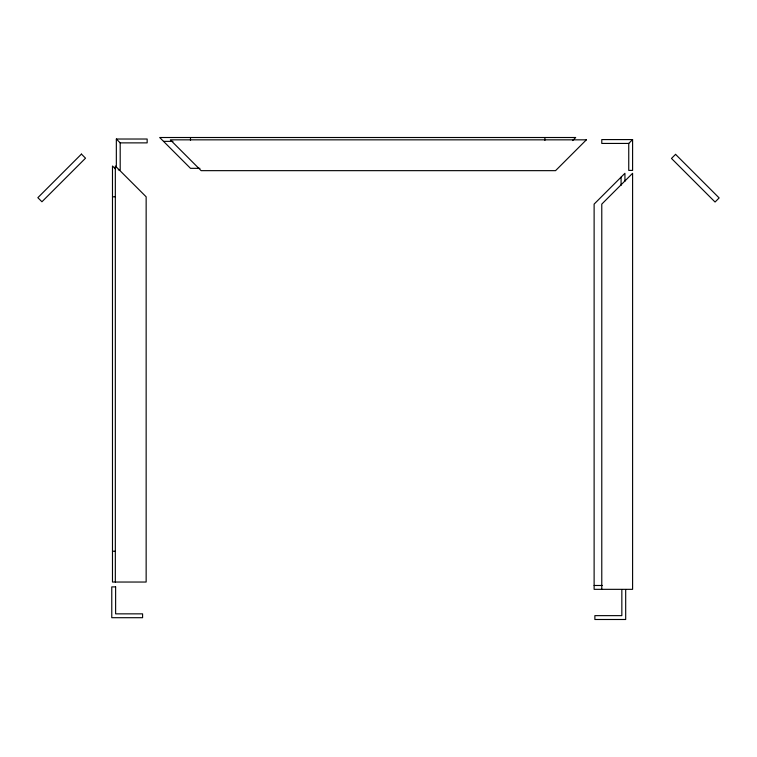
<?xml version="1.0" encoding="UTF-8"?>
<svg xmlns="http://www.w3.org/2000/svg" width="757" height="757" viewBox="0 0 757 757"><rect width="100%" height="100%" fill="white"/><g stroke="black" fill="none" stroke-linecap="round" stroke-linejoin="round"><path stroke-width="1.14" d="M572.642 140.584L575.717 137.509L159.68 137.509L190.49 168.328L199.943 168.328M628.745 143.433L632.597 139.581L632.597 170.401L628.745 170.401L628.745 143.433L601.777 143.433L601.777 139.581L632.597 139.581M116.341 139.023L147.151 139.023L147.151 142.874L120.193 142.874L116.341 139.023L116.341 167.562M163.531 141.36L172.965 141.36M118.262 169.842L120.193 169.842L120.193 142.874M112.481 196.811L115.376 196.811M112.481 551.219L115.376 551.219M594.122 585.483L602.326 585.483M115.566 169.076L112.481 165.991L112.481 582.038L146.148 582.038L146.148 196.811L115.329 165.991L115.329 582.038M625.689 589.817L625.689 619.491L594.87 619.491L594.87 615.64L621.838 615.64L621.838 589.845M624.932 181.283L624.932 173.287L594.122 204.106L594.122 589.334L632.597 589.334L632.597 173.287L601.777 204.106L601.777 589.334M621.081 177.138L621.081 185.399M544.908 137.509L544.908 140.395M190.49 137.509L190.49 140.395M81.434 154.097L37.85 197.681L41.938 201.769L85.522 158.185L81.434 154.097M586.363 139.837L555.553 170.656L201.135 170.656L170.325 139.837L586.363 139.837M675.566 154.352L671.478 158.44L715.062 202.024L719.15 197.937L675.566 154.352M115.622 586.893L111.771 586.893L111.771 617.703L142.59 617.703L142.59 613.851L115.622 613.851L115.622 586.893"/></g></svg>
